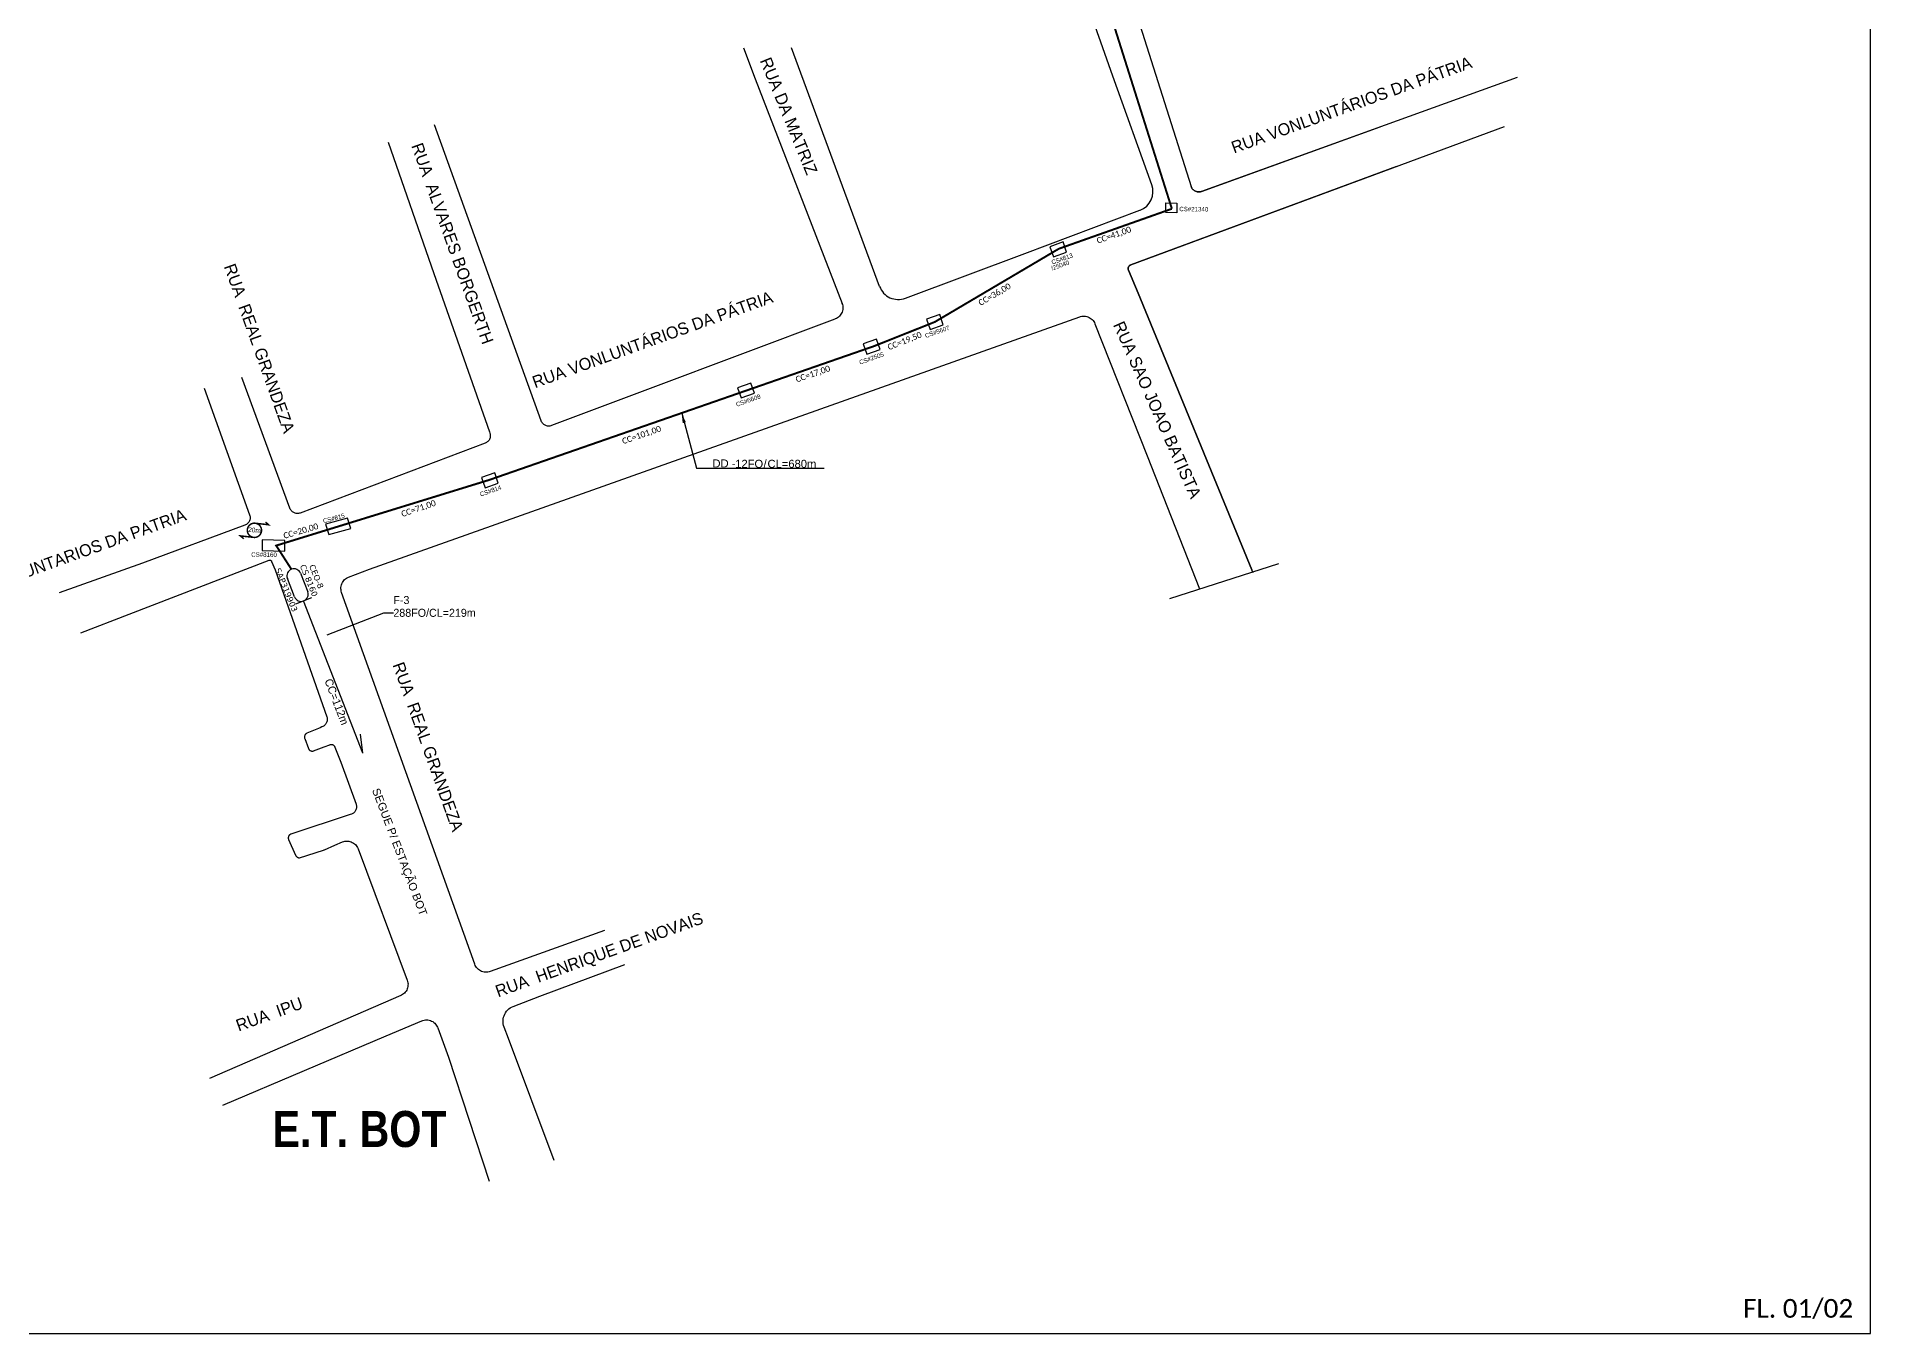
# Model space of a CAD drawing. Header units: inches. Extents: x 1895 to 3364, y -32 to 807.
# Drawn here: x 2275.3 to 2733.7, y -27.9 to 296.4 of the extents above; entities that cross this region are included whole.
import ezdxf
from ezdxf.enums import TextEntityAlignment as Align

# ---------------------------------------------------------------- set-up
doc = ezdxf.new("R2010")
doc.units = ezdxf.units.IN
doc.header["$MEASUREMENT"] = 0
doc.linetypes.add('DASHED', pattern=[0.75, 0.5, -0.25])
for name, color, linetype in [('CD a instalar', 1, 'Continuous'), ('CD a instalar @ 1', 1, 'Continuous'), ('CEO', 1, 'Continuous'), ('E.T.', 7, 'Continuous'), ('label_cabos', 7, 'Continuous'), ('label_cabos @ 1', 7, 'Continuous'), ('LEGENDAS_INFRAESTRUTURAS', 7, 'Continuous'), ('MUB_QUADRAS', 7, 'Continuous'), ('MUB_SEGMENTO', 7, 'Continuous')]:
    doc.layers.add(name, color=color, linetype=linetype)
doc.styles.add('ARIAL', font='arial.ttf')
doc.styles.add('Legend', font='calibri.ttf')
doc.styles.add('siredit', font='verdana.ttf')
doc.styles.add('SWISS BIT', font='swisscb.ttf')
doc.styles.add('WMF-Calibri0', font='calibri.ttf')
doc.dimstyles.new('ISO-25', dxfattribs={"dimtxt": 2.5, "dimasz": 2.5, "dimexe": 1.25, "dimexo": 0.625, "dimtad": 1, "dimtxsty": 'Standard', "dimcen": 2.5, "dimadec": 0, "dimazin": 0, "dimtfac": 1, "dimtmove": 0, "dimatfit": 3, "dimfxl": 0, "dimarcsym": 0})

msp = doc.modelspace()

# ---------------------------------------------------------------- linework, layer by layer
at = {"color": 5}
for p, q in [((2557.55, 252.39), (2557.58, 254.77)), ((2560.33, 252.35), (2557.55, 252.39)), ((2557.58, 254.77), (2560.36, 254.74)), ((2560.36, 254.74), (2560.33, 252.35))]:
    msp.add_line(p, q, dxfattribs=at)
for points in [[(1895.12, -27.89), (2733.69, -27.89), (2733.69, 566.11), (1895.12, 566.11), (1895.12, -27.89)], [(2558.58, 155.91), (2585.86, 164.6)], [(2356.81, 117.22), (2356.28, 121.98)]]:
    msp.add_lwpolyline(points)
at = {"color": 1}
for points, const_width in [([(2512.64, 400.49), (2559.09, 253.32)], 0.5), ([(2530.84, 243.33), (2559.09, 253.32)], 0.5), ([(2338.99, 163.19), (2335.19, 169.1), (2388.48, 185.53), (2484.63, 218.97), (2499.85, 225.03), (2530.84, 243.33)], 0.5), ([(2329.55, 171.15), (2326.22, 171.53), (2327.09, 170.82)], 0.377)]:
    msp.add_lwpolyline(points, dxfattribs=dict(at, const_width=const_width))
at = {"color": 1, "const_width": 0.377}
msp.add_lwpolyline([(2329.95, 174.69, 1.000012), (2329.55, 171.15, 0.999978)], format="xyb", close=True, dxfattribs=at)
at = {"color": 1, "const_width": 0.377, "elevation": 0.38}
msp.add_lwpolyline([(2329.95, 174.69), (2333.29, 174.31), (2332.53, 174.97)], dxfattribs=at)
at = {"layer": 'CD a instalar', "color": 0, "linetype": 'Continuous'}
msp.add_line((2356.81, 117.22), (2342.05, 155.26), dxfattribs=at)
at = {"layer": 'CEO', "color": 5}
for p, q in [((2339.77, 156.27), (2337.98, 160.9)), ((2341.28, 162.17), (2343.07, 157.54)), ((2344.04, 156.02), (2340.06, 154.49))]:
    msp.add_line(p, q, dxfattribs=at)
for centre, start, end in [((2339.63, 161.54), 21.0985, 201.0985), ((2341.42, 156.91), 201.0985, 21.0985)]:
    msp.add_arc(centre, 1.77, start, end, dxfattribs=at)
at = {"layer": 'label_cabos @ 1', "linetype": 'Continuous'}
msp.add_lwpolyline([(2347.9, 146.77), (2362.08, 152.28), (2364.48, 152.31)], dxfattribs=at)
msp.add_solid([(2347.91, 146.74), (2347.73, 146.71), (2347.89, 146.8)], dxfattribs=at)
at = {"layer": 'LEGENDAS_INFRAESTRUTURAS', "color": 5}
for points in [[(2531.88, 245.02), (2528.57, 243.84), (2529.48, 241.28), (2532.79, 242.46)], [(2501.06, 226.88), (2497.74, 225.7), (2498.65, 223.14), (2501.96, 224.32)], [(2485.25, 220.72), (2481.94, 219.55), (2482.85, 216.99), (2486.16, 218.17)], [(2453.82, 209.75), (2450.51, 208.57), (2451.42, 206.02), (2454.73, 207.19)], [(2389.81, 187.3), (2386.5, 186.12), (2387.41, 183.56), (2390.72, 184.74)], [(2353.04, 175.97), (2347.55, 174.46), (2348.35, 171.86), (2353.83, 173.37)], [(2337.38, 170.39), (2331.69, 170.56), (2331.69, 167.85), (2337.38, 167.67)]]:
    msp.add_lwpolyline(points, close=True, dxfattribs=at)
at = {"layer": 'MUB_QUADRAS', "linetype": 'Continuous'}
for p, q in [((2535.37, 349.12), (2563.91, 258.88)), ((2544.31, 286.52), (2535.27, 312.35)), ((2452.02, 293.56), (2454.93, 285.79)), ((2486.02, 233.91), (2464.04, 293.56)), ((2454.93, 285.79), (2476.65, 229.66)), ((2554.07, 259.33), (2544.31, 286.52)), ((2645.4, 286.14), (2566.47, 257.66)), ((2401.45, 200.29), (2374.74, 274.33)), ((2548.8, 239.29), (2642.26, 273.88)), ((2363.16, 270.01), (2374.64, 237.18)), ((2563.98, 258.69), (2563.91, 258.88)), ((2564.08, 258.5), (2563.98, 258.69)), ((2564.2, 258.33), (2564.08, 258.5)), ((2564.34, 258.17), (2564.2, 258.33)), ((2564.49, 258.02), (2564.34, 258.17)), ((2564.65, 257.9), (2564.49, 258.02)), ((2564.83, 257.79), (2564.65, 257.9)), ((2565.02, 257.69), (2564.83, 257.79)), ((2565.22, 257.62), (2565.02, 257.69)), ((2565.42, 257.57), (2565.22, 257.62)), ((2565.63, 257.55), (2565.42, 257.57)), ((2565.84, 257.54), (2565.63, 257.55)), ((2566.04, 257.55), (2565.84, 257.54)), ((2566.25, 257.59), (2566.04, 257.55)), ((2566.45, 257.65), (2566.25, 257.59)), ((2566.47, 257.66), (2566.45, 257.65)), ((2522.32, 242.16), (2551.12, 252.96)), ((2492.47, 230.96), (2522.32, 242.16)), ((2548.15, 238.42), (2548.16, 238.52)), ((2548.15, 238.32), (2548.15, 238.42)), ((2548.16, 238.52), (2548.19, 238.63)), ((2548.19, 238.63), (2548.22, 238.73)), ((2548.22, 238.73), (2548.26, 238.82)), ((2548.26, 238.82), (2548.32, 238.91)), ((2548.32, 238.91), (2548.38, 238.99)), ((2548.38, 238.99), (2548.45, 239.07)), ((2548.45, 239.07), (2548.53, 239.14)), ((2548.53, 239.14), (2548.62, 239.2)), ((2548.62, 239.2), (2548.71, 239.25)), ((2548.71, 239.25), (2548.8, 239.29)), ((2374.64, 237.18), (2388.5, 197.57)), ((2548.16, 238.21), (2548.15, 238.32)), ((2548.18, 238.11), (2548.16, 238.21)), ((2548.21, 238.01), (2548.18, 238.11)), ((2548.23, 237.97), (2548.21, 238.01)), ((2550.66, 232.23), (2548.23, 237.97)), ((2476.65, 229.66), (2476.74, 229.36)), ((2476.74, 229.36), (2476.81, 229.05)), ((2579.12, 163.03), (2550.66, 232.23)), ((2358.54, 163.22), (2536.07, 226.3)), ((2474.85, 225.75), (2428.69, 208.36)), ((2474.93, 225.78), (2474.85, 225.75)), ((2475.22, 225.91), (2474.93, 225.78)), ((2475.49, 226.06), (2475.22, 225.91)), ((2475.74, 226.25), (2475.49, 226.06)), ((2475.98, 226.46), (2475.74, 226.25)), ((2476.18, 226.69), (2475.98, 226.46)), ((2476.37, 226.95), (2476.18, 226.69)), ((2476.53, 227.22), (2476.37, 226.95)), ((2476.65, 227.51), (2476.53, 227.22)), ((2476.75, 227.81), (2476.65, 227.51)), ((2476.81, 228.11), (2476.75, 227.81)), ((2476.81, 229.05), (2476.84, 228.74)), ((2476.84, 228.43), (2476.81, 228.11)), ((2476.84, 228.74), (2476.84, 228.43)), ((2536.07, 226.3), (2536.27, 226.36)), ((2536.27, 226.36), (2536.58, 226.43)), ((2536.58, 226.43), (2536.89, 226.47)), ((2536.89, 226.47), (2537.2, 226.47)), ((2537.2, 226.47), (2537.51, 226.44)), ((2537.51, 226.44), (2537.82, 226.38)), ((2537.82, 226.38), (2538.12, 226.28)), ((2538.12, 226.28), (2538.41, 226.16)), ((2538.41, 226.16), (2538.68, 226)), ((2538.68, 226), (2538.94, 225.82)), ((2538.94, 225.82), (2539.17, 225.61)), ((2539.17, 225.61), (2539.39, 225.38)), ((2539.39, 225.38), (2539.57, 225.13)), ((2539.57, 225.13), (2539.73, 224.86)), ((2539.73, 224.86), (2539.86, 224.57)), ((2539.86, 224.57), (2552.89, 191.57)), ((2338.63, 178.42), (2326.62, 211.14)), ((2317.18, 208.5), (2328.56, 176.76)), ((2428.69, 208.36), (2404.04, 199.09)), ((2388.5, 197.57), (2388.62, 197.2)), ((2388.62, 197.2), (2388.66, 197.08)), ((2401.46, 200.26), (2401.45, 200.29)), ((2401.55, 200.07), (2401.46, 200.26)), ((2401.65, 199.89), (2401.55, 200.07)), ((2401.77, 199.72), (2401.65, 199.89)), ((2401.91, 199.56), (2401.77, 199.72)), ((2402.06, 199.42), (2401.91, 199.56)), ((2402.23, 199.3), (2402.06, 199.42)), ((2402.41, 199.19), (2402.23, 199.3)), ((2402.6, 199.1), (2402.41, 199.19)), ((2402.8, 199.04), (2402.6, 199.1)), ((2403.01, 198.99), (2402.8, 199.04)), ((2403.22, 198.97), (2403.01, 198.99)), ((2403.42, 198.97), (2403.22, 198.97)), ((2403.63, 198.99), (2403.42, 198.97)), ((2403.84, 199.03), (2403.63, 198.99)), ((2404.04, 199.09), (2403.84, 199.03)), ((2387.43, 194.7), (2341.22, 177.23)), ((2387.62, 194.79), (2387.43, 194.7)), ((2387.8, 194.89), (2387.62, 194.79)), ((2387.97, 195.01), (2387.8, 194.89)), ((2388.13, 195.15), (2387.97, 195.01)), ((2388.27, 195.31), (2388.13, 195.15)), ((2388.39, 195.48), (2388.27, 195.31)), ((2388.5, 195.66), (2388.39, 195.48)), ((2388.59, 195.85), (2388.5, 195.66)), ((2388.65, 196.05), (2388.59, 195.85)), ((2388.7, 196.25), (2388.65, 196.05)), ((2388.66, 197.08), (2388.7, 196.88)), ((2388.7, 196.88), (2388.72, 196.67)), ((2388.72, 196.46), (2388.7, 196.25)), ((2388.72, 196.67), (2388.72, 196.46)), ((2552.89, 191.57), (2565.98, 158.27)), ((2327.37, 174.21), (2301.8, 164.7)), ((2327.55, 174.28), (2327.37, 174.21)), ((2327.73, 174.38), (2327.55, 174.28)), ((2327.9, 174.5), (2327.73, 174.38)), ((2328.06, 174.64), (2327.9, 174.5)), ((2328.2, 174.79), (2328.06, 174.64)), ((2328.33, 174.96), (2328.2, 174.79)), ((2328.44, 175.14), (2328.33, 174.96)), ((2328.53, 175.33), (2328.44, 175.14)), ((2328.6, 175.52), (2328.53, 175.33)), ((2328.56, 176.76), (2328.62, 176.56)), ((2328.65, 175.73), (2328.6, 175.52)), ((2328.62, 176.56), (2328.66, 176.35)), ((2328.67, 175.94), (2328.65, 175.73)), ((2328.66, 176.35), (2328.68, 176.14)), ((2328.68, 176.14), (2328.67, 175.94)), ((2338.72, 178.22), (2338.63, 178.42)), ((2338.82, 178.04), (2338.72, 178.22)), ((2338.94, 177.87), (2338.82, 178.04)), ((2339.08, 177.71), (2338.94, 177.87)), ((2339.23, 177.57), (2339.08, 177.71)), ((2339.4, 177.44), (2339.23, 177.57)), ((2339.58, 177.34), (2339.4, 177.44)), ((2339.77, 177.25), (2339.58, 177.34)), ((2339.97, 177.18), (2339.77, 177.25)), ((2340.17, 177.13), (2339.97, 177.18)), ((2340.38, 177.11), (2340.17, 177.13)), ((2340.59, 177.11), (2340.38, 177.11)), ((2340.8, 177.13), (2340.59, 177.11)), ((2341, 177.17), (2340.8, 177.13)), ((2341.2, 177.23), (2341, 177.17)), ((2341.22, 177.23), (2341.2, 177.23)), ((2298.46, 151.94), (2333.41, 165.43)), ((2333.41, 165.43), (2333.45, 165.45)), ((2333.45, 165.45), (2333.5, 165.46)), ((2333.5, 165.46), (2333.56, 165.47)), ((2333.56, 165.47), (2333.61, 165.47)), ((2333.61, 165.47), (2333.66, 165.46)), ((2333.66, 165.46), (2333.71, 165.45)), ((2333.71, 165.45), (2333.76, 165.44)), ((2333.76, 165.44), (2333.81, 165.42)), ((2333.81, 165.42), (2333.86, 165.39)), ((2333.86, 165.39), (2333.9, 165.36)), ((2333.9, 165.36), (2333.94, 165.33)), ((2333.94, 165.33), (2333.97, 165.29)), ((2333.97, 165.29), (2334.01, 165.25)), ((2334.01, 165.25), (2334.03, 165.2)), ((2334.03, 165.2), (2334.05, 165.15)), ((2334.05, 165.15), (2334.92, 163.01)), ((2301.8, 164.7), (2280.98, 157.25)), ((2334.92, 163.01), (2347.84, 126.29)), ((2352.09, 160.35), (2352.3, 160.58)), ((2352.3, 160.58), (2352.54, 160.78)), ((2352.54, 160.78), (2352.8, 160.96)), ((2352.8, 160.96), (2353.07, 161.11)), ((2353.07, 161.11), (2353.3, 161.21)), ((2353.3, 161.21), (2358.54, 163.22)), ((2579.42, 162.3), (2579.12, 163.03)), ((2351.37, 158.32), (2351.38, 158.63)), ((2351.4, 158.01), (2351.37, 158.32)), ((2351.38, 158.63), (2351.42, 158.95)), ((2351.46, 157.7), (2351.4, 158.01)), ((2351.42, 158.95), (2351.49, 159.25)), ((2351.55, 157.4), (2351.46, 157.7)), ((2351.49, 159.25), (2351.6, 159.55)), ((2384.85, 64.4), (2351.55, 157.4)), ((2351.6, 159.55), (2351.73, 159.83)), ((2351.73, 159.83), (2351.9, 160.1)), ((2351.9, 160.1), (2352.09, 160.35)), ((2286.37, 147.28), (2298.46, 151.94)), ((2346.81, 123.82), (2346.62, 123.74)), ((2346.99, 123.92), (2346.81, 123.82)), ((2347.17, 124.04), (2346.99, 123.92)), ((2347.33, 124.17), (2347.17, 124.04)), ((2347.47, 124.32), (2347.33, 124.17)), ((2347.6, 124.49), (2347.47, 124.32)), ((2347.71, 124.67), (2347.6, 124.49)), ((2347.8, 124.86), (2347.71, 124.67)), ((2347.87, 125.05), (2347.8, 124.86)), ((2347.84, 126.29), (2347.9, 126.09)), ((2347.92, 125.26), (2347.87, 125.05)), ((2347.9, 126.09), (2347.94, 125.88)), ((2347.95, 125.46), (2347.92, 125.26)), ((2347.94, 125.88), (2347.95, 125.67)), ((2347.95, 125.67), (2347.95, 125.46)), ((2342.27, 121.38), (2342.26, 121.27)), ((2342.26, 121.27), (2342.26, 121.17)), ((2342.26, 121.17), (2342.27, 121.06)), ((2342.29, 121.48), (2342.27, 121.38)), ((2342.27, 121.06), (2342.29, 120.96)), ((2342.32, 121.58), (2342.29, 121.48)), ((2342.29, 120.96), (2342.32, 120.88)), ((2342.36, 121.67), (2342.32, 121.58)), ((2342.32, 120.88), (2343.25, 118.36)), ((2342.41, 121.77), (2342.36, 121.67)), ((2342.47, 121.85), (2342.41, 121.77)), ((2342.54, 121.93), (2342.47, 121.85)), ((2342.62, 122), (2342.54, 121.93)), ((2342.71, 122.06), (2342.62, 122)), ((2342.8, 122.11), (2342.71, 122.06)), ((2342.89, 122.16), (2342.8, 122.11)), ((2346.22, 123.52), (2342.89, 122.16)), ((2346.62, 123.74), (2346.22, 123.52)), ((2347.22, 118.81), (2348.61, 119.31)), ((2348.61, 119.31), (2348.71, 119.34)), ((2348.71, 119.34), (2348.81, 119.36)), ((2348.81, 119.36), (2348.92, 119.37)), ((2348.92, 119.37), (2349.02, 119.36)), ((2349.02, 119.36), (2349.13, 119.35)), ((2349.13, 119.35), (2349.23, 119.33)), ((2349.23, 119.33), (2349.33, 119.29)), ((2349.33, 119.29), (2349.42, 119.25)), ((2349.42, 119.25), (2349.51, 119.2)), ((2349.51, 119.2), (2349.6, 119.13)), ((2343.25, 118.36), (2343.29, 118.26)), ((2343.29, 118.26), (2343.34, 118.17)), ((2343.34, 118.17), (2343.4, 118.09)), ((2343.4, 118.09), (2343.47, 118.01)), ((2343.47, 118.01), (2343.54, 117.94)), ((2343.54, 117.94), (2343.63, 117.87)), ((2343.63, 117.87), (2343.72, 117.82)), ((2343.72, 117.82), (2343.81, 117.78)), ((2343.81, 117.78), (2343.91, 117.74)), ((2343.91, 117.74), (2344.01, 117.72)), ((2344.01, 117.72), (2344.12, 117.71)), ((2344.12, 117.71), (2344.22, 117.7)), ((2344.22, 117.7), (2344.33, 117.71)), ((2344.33, 117.71), (2344.43, 117.73)), ((2344.43, 117.73), (2344.5, 117.76)), ((2344.5, 117.76), (2347.22, 118.81)), ((2349.6, 119.13), (2349.67, 119.06)), ((2349.67, 119.06), (2349.74, 118.98)), ((2349.74, 118.98), (2349.8, 118.9)), ((2349.8, 118.9), (2349.85, 118.8)), ((2349.85, 118.8), (2349.89, 118.73)), ((2349.89, 118.73), (2351.36, 114.95)), ((2351.36, 114.95), (2355.16, 104.48)), ((2353.66, 101.82), (2338.83, 96.92)), ((2353.98, 101.93), (2353.66, 101.82)), ((2354.15, 102), (2353.98, 101.93)), ((2354.34, 102.11), (2354.15, 102)), ((2354.51, 102.23), (2354.34, 102.11)), ((2354.66, 102.36), (2354.51, 102.23)), ((2354.81, 102.52), (2354.66, 102.36)), ((2354.93, 102.68), (2354.81, 102.52)), ((2355.04, 102.86), (2354.93, 102.68)), ((2355.13, 103.05), (2355.04, 102.86)), ((2355.2, 103.25), (2355.13, 103.05)), ((2355.16, 104.48), (2355.22, 104.28)), ((2355.25, 103.45), (2355.2, 103.25)), ((2355.22, 104.28), (2355.26, 104.08)), ((2355.27, 103.66), (2355.25, 103.45)), ((2355.26, 104.08), (2355.28, 103.87)), ((2355.28, 103.87), (2355.27, 103.66)), ((2338.26, 96.31), (2338.23, 96.21)), ((2338.3, 96.41), (2338.26, 96.31)), ((2338.35, 96.5), (2338.3, 96.41)), ((2338.4, 96.59), (2338.35, 96.5)), ((2338.47, 96.67), (2338.4, 96.59)), ((2338.54, 96.74), (2338.47, 96.67)), ((2338.62, 96.81), (2338.54, 96.74)), ((2338.71, 96.86), (2338.62, 96.81)), ((2338.8, 96.91), (2338.71, 96.86)), ((2338.83, 96.92), (2338.8, 96.91)), ((2338.22, 96.1), (2338.21, 96)), ((2338.21, 96), (2338.22, 95.89)), ((2338.23, 96.21), (2338.22, 96.1)), ((2338.22, 95.89), (2338.23, 95.79)), ((2338.23, 95.79), (2338.26, 95.69)), ((2338.26, 95.69), (2338.3, 95.59)), ((2338.3, 95.59), (2340.05, 91.65)), ((2341.02, 91.05), (2347.05, 92.95)), ((2347.05, 92.95), (2347.16, 92.98)), ((2347.16, 92.98), (2347.25, 93.01)), ((2347.25, 93.01), (2349.83, 94.16)), ((2349.83, 94.16), (2351.78, 94.98)), ((2351.78, 94.98), (2352.08, 95.08)), ((2352.08, 95.08), (2352.38, 95.15)), ((2352.38, 95.15), (2352.7, 95.19)), ((2352.7, 95.19), (2353.01, 95.19)), ((2353.01, 95.19), (2353.32, 95.16)), ((2353.32, 95.16), (2353.63, 95.09)), ((2353.63, 95.09), (2353.93, 95)), ((2353.93, 95), (2354.22, 94.88)), ((2354.22, 94.88), (2354.49, 94.72)), ((2354.49, 94.72), (2354.75, 94.54)), ((2354.75, 94.54), (2354.98, 94.33)), ((2354.98, 94.33), (2355.19, 94.1)), ((2355.19, 94.1), (2355.38, 93.85)), ((2355.38, 93.85), (2355.54, 93.57)), ((2355.54, 93.57), (2355.67, 93.29)), ((2355.67, 93.29), (2355.69, 93.24)), ((2355.69, 93.24), (2367.96, 60.4)), ((2340.05, 91.65), (2340.08, 91.6)), ((2340.08, 91.6), (2340.13, 91.51)), ((2340.13, 91.51), (2340.19, 91.42)), ((2340.19, 91.42), (2340.26, 91.35)), ((2340.26, 91.35), (2340.34, 91.28)), ((2340.34, 91.28), (2340.42, 91.21)), ((2340.42, 91.21), (2340.51, 91.16)), ((2340.51, 91.16), (2340.61, 91.12)), ((2340.61, 91.12), (2340.71, 91.09)), ((2340.71, 91.09), (2340.81, 91.06)), ((2340.81, 91.06), (2340.91, 91.05)), ((2340.91, 91.05), (2341.02, 91.05)), ((2417.29, 72.86), (2388.69, 62.59)), ((2384.85, 64.39), (2384.85, 64.4)), ((2384.97, 64.1), (2384.85, 64.39)), ((2401.12, 56.46), (2422.33, 64.32)), ((2367.96, 60.4), (2368.05, 60.1)), ((2368.05, 60.1), (2368.12, 59.79)), ((2368.12, 59.79), (2368.15, 59.48)), ((2385.12, 63.83), (2384.97, 64.1)), ((2385.3, 63.57), (2385.12, 63.83)), ((2385.51, 63.33), (2385.3, 63.57)), ((2385.73, 63.12), (2385.51, 63.33)), ((2385.98, 62.93), (2385.73, 63.12)), ((2386.25, 62.77), (2385.98, 62.93)), ((2386.54, 62.63), (2386.25, 62.77)), ((2386.83, 62.53), (2386.54, 62.63)), ((2387.14, 62.46), (2386.83, 62.53)), ((2387.45, 62.42), (2387.14, 62.46)), ((2387.76, 62.41), (2387.45, 62.42)), ((2388.08, 62.44), (2387.76, 62.41)), ((2388.39, 62.49), (2388.08, 62.44)), ((2388.69, 62.59), (2388.39, 62.49)), ((2366.34, 56.59), (2318.53, 35.85)), ((2366.49, 56.66), (2366.34, 56.59)), ((2366.76, 56.82), (2366.49, 56.66)), ((2367.02, 57), (2366.76, 56.82)), ((2367.25, 57.21), (2367.02, 57)), ((2367.46, 57.44), (2367.25, 57.21)), ((2367.65, 57.69), (2367.46, 57.44)), ((2367.81, 57.96), (2367.65, 57.69)), ((2367.94, 58.25), (2367.81, 57.96)), ((2368.04, 58.54), (2367.94, 58.25)), ((2368.11, 58.85), (2368.04, 58.54)), ((2368.14, 59.16), (2368.11, 58.85)), ((2368.15, 59.48), (2368.14, 59.16)), ((2394.43, 53.86), (2401.12, 56.46)), ((2371.89, 50.37), (2372.2, 50.44)), ((2372.2, 50.44), (2372.51, 50.49)), ((2372.51, 50.49), (2372.82, 50.5)), ((2372.82, 50.5), (2373.13, 50.47)), ((2373.13, 50.47), (2373.44, 50.42)), ((2391.89, 50.32), (2391.93, 50.74)), ((2391.93, 50.74), (2392.01, 51.15)), ((2392.01, 51.15), (2392.14, 51.55)), ((2392.14, 51.55), (2392.31, 51.93)), ((2392.31, 51.93), (2392.52, 52.3)), ((2392.52, 52.3), (2392.76, 52.64)), ((2392.76, 52.64), (2393.04, 52.95)), ((2393.04, 52.95), (2393.35, 53.23)), ((2393.35, 53.23), (2393.69, 53.48)), ((2393.69, 53.48), (2394.05, 53.69)), ((2394.05, 53.69), (2394.43, 53.86)), ((2321.88, 29.21), (2362.72, 46.55)), ((2362.72, 46.55), (2371.6, 50.26)), ((2371.6, 50.26), (2371.89, 50.37)), ((2373.44, 50.42), (2373.74, 50.33)), ((2373.74, 50.33), (2374.04, 50.21)), ((2374.04, 50.21), (2374.31, 50.06)), ((2374.31, 50.06), (2374.57, 49.88)), ((2374.57, 49.88), (2374.81, 49.68)), ((2374.81, 49.68), (2375.03, 49.45)), ((2375.03, 49.45), (2375.22, 49.21)), ((2375.22, 49.21), (2375.38, 48.94)), ((2375.38, 48.94), (2375.52, 48.66)), ((2375.52, 48.66), (2375.57, 48.52)), ((2375.57, 48.52), (2378.24, 41.17)), ((2391.89, 49.91), (2391.89, 50.32)), ((2391.93, 49.49), (2391.89, 49.91)), ((2392.02, 49.08), (2391.93, 49.49)), ((2392.14, 48.71), (2392.02, 49.08)), ((2393.23, 45.86), (2392.14, 48.71)), ((2404.67, 15.36), (2393.23, 45.86)), ((2378.24, 41.17), (2388.45, 10.15))]:
    msp.add_line(p, q, dxfattribs=at)
at = {"layer": 'MUB_QUADRAS', "color": 253, "linetype": 'Continuous'}
for p, q in [((2566.47, 257.66), (2611.19, 273.8)), ((2615.27, 263.89), (2548.8, 239.29)), ((2563.91, 258.88), (2563.98, 258.69)), ((2563.98, 258.69), (2564.08, 258.5)), ((2564.08, 258.5), (2564.2, 258.33)), ((2564.2, 258.33), (2564.34, 258.17)), ((2564.34, 258.17), (2564.49, 258.02)), ((2564.49, 258.02), (2564.65, 257.9)), ((2564.65, 257.9), (2564.83, 257.79)), ((2564.83, 257.79), (2565.02, 257.69)), ((2565.02, 257.69), (2565.22, 257.62)), ((2565.22, 257.62), (2565.42, 257.57)), ((2565.42, 257.57), (2565.63, 257.55)), ((2565.63, 257.55), (2565.84, 257.54)), ((2565.84, 257.54), (2566.04, 257.55)), ((2566.04, 257.55), (2566.25, 257.59)), ((2566.25, 257.59), (2566.47, 257.66)), ((2548.16, 238.52), (2548.15, 238.42)), ((2548.15, 238.42), (2548.15, 238.32)), ((2548.19, 238.63), (2548.16, 238.52)), ((2548.22, 238.73), (2548.19, 238.63)), ((2548.26, 238.82), (2548.22, 238.73)), ((2548.32, 238.91), (2548.26, 238.82)), ((2548.38, 238.99), (2548.32, 238.91)), ((2548.45, 239.07), (2548.38, 238.99)), ((2548.53, 239.14), (2548.45, 239.07)), ((2548.62, 239.2), (2548.53, 239.14)), ((2548.71, 239.25), (2548.62, 239.2)), ((2548.8, 239.29), (2548.71, 239.25)), ((2548.15, 238.32), (2548.16, 238.21)), ((2548.16, 238.21), (2548.18, 238.11)), ((2548.18, 238.11), (2548.23, 237.97)), ((2548.23, 237.97), (2550.66, 232.23)), ((2476.74, 229.36), (2476.65, 229.66)), ((2550.66, 232.23), (2579.12, 163.03))]:
    msp.add_line(p, q, dxfattribs=at)
at = {"layer": 'MUB_QUADRAS', "linetype": 'Continuous'}
for centre, start, end in [((2549.37, 257.64), 290.5561, 19.7594), ((2490.71, 235.64), 200.2315, 290.5561)]:
    msp.add_arc(centre, 5, start, end, dxfattribs=at)

# ---------------------------------------------------------------- texts
at = {"linetype": 'DASHED', "ltscale": 2, "style": 'ARIAL'}
for s, p in [('DD -', (2447.12, 189.64)), ('12FO', (2453.43, 189.55)), ('/', (2457.41, 189.55)), ('CL=680m', (2464.11, 189.55))]:
    msp.add_text(s, height=2, dxfattribs=at).set_placement(p, align=Align.MIDDLE_CENTER)
at = {"color": 1, "style": 'ARIAL'}
msp.add_text('20m', height=1.162, rotation=353.5317, dxfattribs=at).set_placement((2328.15, 172.57))
at = {"style": 'WMF-Calibri0'}
msp.add_text('FL. 01/02', height=4.68, dxfattribs=at).set_placement((2701.89, -23.98))
at = {"layer": 'CD a instalar @ 1', "color": 7, "linetype": 'Continuous', "transparency": 16777216, "char_height": 2, "attachment_point": 5, "rotation": 290.8456}
for s, insert in [('\\A1;CC=112m', (2350.3, 130.04)), ('\\A1;{\\fArial|b0|i0|c0|p34;SEGUE P/ ESTAÇÃO BOT}', (2365.78, 92.4))]:
    msp.add_mtext(s, dxfattribs=dict(at, insert=insert))
at = {"layer": 'CEO', "color": 5, "linetype": 'Continuous', "style": 'siredit'}
for s, p in [('SAP319903', (2337.74, 158.02)), ('CS 8160', (2343.37, 160.38)), ('CEO-8', (2345.25, 161.37))]:
    msp.add_text(s, height=1.478, rotation=292.2226, dxfattribs=at).set_placement(p, align=Align.MIDDLE_CENTER)
at = {"layer": 'E.T.', "color": 40, "style": 'SWISS BIT'}
msp.add_text('E.T. BOT', height=9, dxfattribs=at).set_placement((2356.02, 18.71), align=Align.CENTER)
at = {"layer": 'label_cabos', "color": 3, "style": 'Legend'}
for s, rotation, p in [('CC=41,00', 19.491, (2540.61, 244.57)), ('CC=36,00', 30.5608, (2511.28, 229)), ('CC=19,50', 21.7218, (2488.38, 217.94)), ('CC=17,00', 18.9917, (2465.34, 209.88)), ('CC=101,00', 18.9917, (2421.96, 194.44)), ('CC=71,00', 18.9917, (2366.76, 176.24)), ('CC=20,00', 16.4909, (2337.25, 170.78))]:
    msp.add_text(s, height=1.5, rotation=rotation, dxfattribs=at).set_placement(p)
at = {"layer": 'label_cabos @ 1', "color": 7, "linetype": 'Continuous'}
for s, p in [('F-3', (2364.48, 154.48)), ('288FO/CL=219m', (2364.48, 151.29))]:
    msp.add_text(s, height=2, dxfattribs=at).set_placement(p)
at = {"layer": 'LEGENDAS_INFRAESTRUTURAS', "color": 5}
for s, rotation, p in [('CS#21340', 359.2941, (2560.93, 252.72)), ('CS#813', 19.5612, (2529.21, 239.36)), ('/25040', 19.5612, (2529.13, 237.86)), ('CS#5607', 19.5612, (2497.61, 220.99)), ('CS#2505', 19.5612, (2481.17, 214.34)), ('CS#5608', 19.5612, (2450.36, 203.8)), ('CS#814', 19.5612, (2386.35, 181.34)), ('CS#815', 15.3548, (2347.06, 174.66)), ('CS#8160', 359.2948, (2328.94, 166.32))]:
    msp.add_text(s, height=1.113, rotation=rotation, dxfattribs=at).set_placement(p)
at = {"layer": 'MUB_SEGMENTO', "color": 255}
for s, rotation, p in [('RUA DA MATRIZ', 292.2404, (2456.03, 290.39)), ('RUA VONLUNTÁRIOS DA PÁTRIA', 19.8408, (2574.62, 267.12)), ('RUA  ALVARES BORGERTH', 289.7006, (2368.91, 269.11)), ('RUA  REAL GRANDEZA', 289.7006, (2322.07, 238.92)), ('RUA VONLUNTÁRIOS DA PÁTRIA', 19.8408, (2399.89, 208.43)), ('RUA SAO JOAO BATISTA', 294.02, (2544.32, 224.32)), ('RUA VOLUNTARIOS DA PATRIA', 19.8408, (2255.94, 154.97)), ('RUA  REAL GRANDEZA', 289.7006, (2364.23, 139.29)), ('RUA  HENRIQUE DE NOVAIS', 19.8408, (2390.66, 56.11)), ('RUA  IPU', 19.8408, (2325.8, 47.56))]:
    msp.add_text(s, height=3, rotation=rotation, dxfattribs=at).set_placement(p)

# ---------------------------------------------------------------- leaders
at = {"ltscale": 10}
msp.add_leader([(2436.56, 202.25), (2440.22, 188.43), (2472.14, 188.43)], dimstyle='ISO-25', override={"dimgap": 0.625, "dimtad": 0}, dxfattribs=at)

doc.saveas('drawing.dxf')
